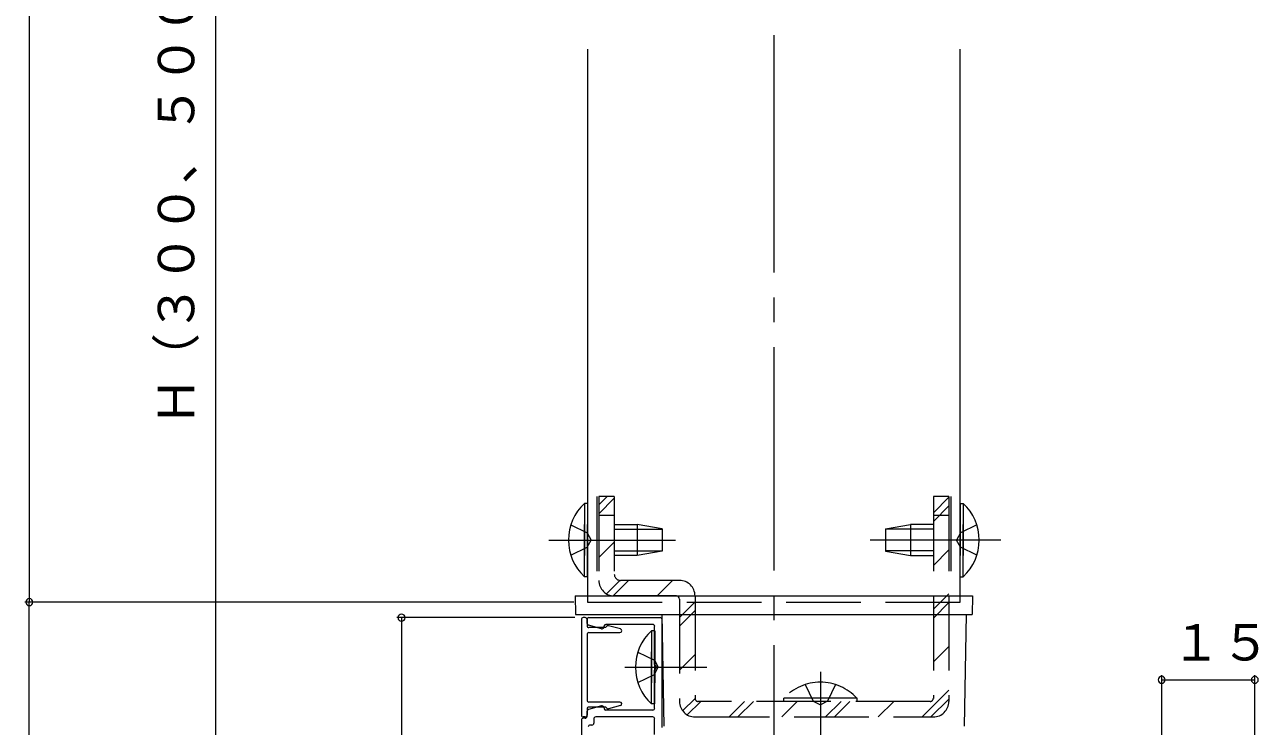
# Model space of a CAD drawing. Units: millimetres, scale not verified. Extents: x -1682 to -296, y -1188 to 1054.
# Drawn here: x -1265.1 to -1066.3, y 99.1 to 212.2 of the extents above; entities that cross this region are included whole.
import ezdxf
from ezdxf.enums import TextEntityAlignment as Align

# ---------------------------------------------------------------- set-up
doc = ezdxf.new("R2010")
doc.units = ezdxf.units.MM
doc.header["$LTSCALE"] = 4
doc.linetypes.add('CHAIN2', pattern=[12, 9, -1, 1, -1])
doc.linetypes.add('DASHED3', pattern=[4, 3, -1])
for name, color, linetype, lineweight in [('0-3_YKK_11', 7, 'Continuous', 9), ('0-4_YKK_12', 2, 'Continuous', 9), ('0-6_YKK_13', 4, 'Continuous', 9), ('0-7_YKK_D', 6, 'Continuous', 9)]:
    doc.layers.add(name, color=color, linetype=linetype, lineweight=lineweight)
doc.styles.add('ＭＳ ゴシック', font='')
doc.styles.get('ＭＳ ゴシック').set_extended_font_data('MS Gothic')

msp = doc.modelspace()

# ---------------------------------------------------------------- linework, layer by layer
at = {"layer": '0-3_YKK_11'}
for p, q in [((-1175.393, 116.324), (-1175.393, 100.924)), ((-1174.794, 116.625), (-1175.094, 116.625)), ((-1174.494, 115.688), (-1174.494, 116.324)), ((-1174.494, 116.324), (-1174.494, 115.325)), ((-1172.171, 114.835), (-1174.271, 115.398)), ((-1174.194, 116.625), (-1162.694, 116.625)), ((-1171.804, 115.048), (-1171.736, 115.302)), ((-1163.893, 115.525), (-1171.446, 115.525)), ((-1169.112, 114.804), (-1171.016, 115.314)), ((-1162.393, 98.924), (-1162.393, 116.324)), ((-1174.494, 113.925), (-1174.494, 103.324)), ((-1171.613, 115.025), (-1174.194, 115.025)), ((-1174.194, 114.224), (-1169.188, 114.224)), ((-1163.594, 109.083), (-1163.594, 115.225)), ((-1163.594, 102.025), (-1163.594, 108.166)), ((-1174.494, 101.925), (-1174.494, 100.924)), ((-1174.494, 100.725), (-1174.494, 101.562)), ((-1172.171, 102.414), (-1174.271, 101.852)), ((-1169.188, 103.025), (-1174.194, 103.025)), ((-1171.613, 102.224), (-1174.194, 102.224)), ((-1171.804, 102.202), (-1171.735, 101.947)), ((-1163.893, 101.724), (-1171.446, 101.724)), ((-1169.112, 102.445), (-1171.016, 101.935)), ((-1175.393, 100.125), (-1175.393, 65.124)), ((-1174.794, 100.624), (-1175.094, 100.624)), ((-1174.793, 100.425), (-1175.093, 100.425)), ((-1173.394, 100.324), (-1173.394, 99.625)), ((-1163.893, 100.624), (-1173.094, 100.624)), ((-1163.594, 97.824), (-1163.594, 100.324)), ((-1173.694, 99.325), (-1173.993, 99.325))]:
    msp.add_line(p, q, dxfattribs=at)
for centre, radius, start, end in [((-1175.094, 116.324), 0.3, 90, 180), ((-1174.794, 116.324), 0.3, 0, 90), ((-1174.194, 116.324), 0.3, 90, 180), ((-1174.194, 115.688), 0.3, 180, 255), ((-1174.194, 115.325), 0.3, 180, 270), ((-1171.446, 115.225), 0.3, 90, 165), ((-1171.094, 115.025), 0.3, 75.00032, 150), ((-1163.893, 115.225), 0.3, 0, 90), ((-1162.694, 116.324), 0.3, 0, 90), ((-1174.194, 113.925), 0.3, 90, 180), ((-1172.093, 115.125), 0.3, 255, 345), ((-1171.613, 115.325), 0.3, 270, 330), ((-1169.188, 114.519), 0.295, 270, 74.99791), ((-1163.394, 109.083), 0.2, 180, 246.42181), ((-1163.394, 108.166), 0.2, 113.57817, 180), ((-1163.593, 108.624), 0.3, 293.57817, 66.42181), ((-1174.194, 103.324), 0.3, 180, 270), ((-1174.194, 101.925), 0.3, 90, 180), ((-1174.194, 101.562), 0.3, 105, 180), ((-1172.093, 102.125), 0.3, 15, 105), ((-1171.446, 102.025), 0.3, 195, 270), ((-1171.613, 101.925), 0.3, 30, 90), ((-1171.094, 102.224), 0.3, 210, 284.99966), ((-1169.188, 102.73), 0.295, 285.00208, 90), ((-1163.893, 102.025), 0.3, 270, 0), ((-1175.094, 100.924), 0.3, 180, 270), ((-1175.093, 100.125), 0.3, 90, 180), ((-1174.794, 100.924), 0.3, 270, 0), ((-1174.793, 100.725), 0.3, 270, 0), ((-1173.694, 99.625), 0.3, 270, 0), ((-1173.094, 100.324), 0.3, 90, 180), ((-1163.893, 100.324), 0.3, 0, 90), ((-1173.993, 99.025), 0.3, 90, 180)]:
    msp.add_arc(centre, radius, start, end, dxfattribs=at)
at = {"layer": '0-4_YKK_12'}
for p, q in [((-1174.393, 208.209), (-1174.393, 120.125)), ((-1114.393, 120.125), (-1114.393, 208.209)), ((-1176.394, 120.125), (-1176.341, 117.125)), ((-1176.394, 120.125), (-1112.402, 120.125)), ((-1112.394, 120.125), (-1112.446, 117.125)), ((-1176.341, 117.125), (-1112.446, 117.125)), ((-1162.079, 99.116), (-1162.393, 117.125)), ((-1113.394, 117.125), (-1113.708, 99.116))]:
    msp.add_line(p, q, dxfattribs=at)
at = {"layer": '0-4_YKK_12', "linetype": 'CHAIN2'}
msp.add_line((-1144.393, 208.209), (-1144.393, -21.391), dxfattribs=at)
at = {"layer": '0-4_YKK_12', "linetype": 'DASHED3'}
for p, q in [((-1172.893, 136.124), (-1172.893, 123.224)), ((-1115.894, 136.124), (-1115.894, 123.224)), ((-1174.393, 120.125), (-1174.393, 119.124)), ((-1114.393, 119.124), (-1114.393, 120.125)), ((-1174.393, 119.124), (-1114.393, 119.124))]:
    msp.add_line(p, q, dxfattribs=at)
at = {"layer": '0-6_YKK_13', "linetype": 'DASHED3'}
for p, q in [((-1172.593, 134.784), (-1171.253, 136.124)), ((-1170.093, 136.124), (-1172.593, 136.124)), ((-1172.593, 136.124), (-1172.593, 122.625)), ((-1172.593, 133.37), (-1170.093, 135.87)), ((-1170.093, 136.124), (-1170.093, 123.624)), ((-1116.194, 136.124), (-1118.694, 136.124)), ((-1118.694, 136.124), (-1118.694, 120.125)), ((-1118.694, 133.53), (-1116.194, 136.03)), ((-1116.194, 136.124), (-1116.194, 120.125)), ((-1118.694, 132.116), (-1116.194, 134.616)), ((-1177.11, 131.574), (-1174.445, 130.274)), ((-1172.593, 133.124), (-1170.093, 133.124)), ((-1170.093, 131.624), (-1166.394, 131.624)), ((-1162.393, 130.925), (-1166.394, 131.624)), ((-1166.394, 131.624), (-1166.394, 126.624)), ((-1126.393, 130.925), (-1122.394, 131.624)), ((-1118.694, 131.624), (-1122.394, 131.624)), ((-1122.394, 131.624), (-1122.394, 126.624)), ((-1118.694, 133.124), (-1116.194, 133.124)), ((-1111.677, 131.574), (-1114.342, 130.274)), ((-1174.445, 130.274), (-1173.833, 129.124)), ((-1170.093, 130.874), (-1162.393, 130.874)), ((-1162.393, 130.925), (-1162.393, 127.324)), ((-1126.393, 130.925), (-1126.393, 127.324)), ((-1118.694, 130.874), (-1126.393, 130.874)), ((-1114.342, 130.274), (-1114.954, 129.124)), ((-1177.11, 126.675), (-1174.445, 127.974)), ((-1174.445, 127.974), (-1173.833, 129.124)), ((-1172.593, 126.299), (-1170.093, 128.799)), ((-1170.093, 127.375), (-1162.393, 127.375)), ((-1162.393, 127.324), (-1166.394, 126.624)), ((-1118.694, 127.375), (-1126.393, 127.375)), ((-1126.393, 127.324), (-1122.394, 126.624)), ((-1118.694, 125.045), (-1116.194, 127.545)), ((-1114.342, 127.974), (-1114.954, 129.124)), ((-1111.677, 126.675), (-1114.342, 127.974)), ((-1166.394, 126.624), (-1170.093, 126.624)), ((-1122.394, 126.624), (-1118.694, 126.624)), ((-1171.355, 120.466), (-1169.192, 122.629)), ((-1170.276, 120.131), (-1167.783, 122.625)), ((-1159.594, 122.625), (-1169.093, 122.625)), ((-1163.212, 120.125), (-1160.712, 122.625)), ((-1159.594, 119.625), (-1159.594, 103.124)), ((-1157.094, 120.125), (-1157.094, 103.625)), ((-1118.694, 117.974), (-1116.194, 120.474)), ((-1118.694, 120.125), (-1118.694, 103.625)), ((-1116.194, 120.125), (-1116.194, 103.124)), ((-1159.594, 116.672), (-1157.094, 119.172)), ((-1159.594, 115.258), (-1157.094, 117.758)), ((-1118.694, 116.56), (-1116.194, 119.06)), ((-1118.694, 109.488), (-1116.194, 111.988)), ((-1166.31, 111.074), (-1163.645, 109.775)), ((-1163.645, 109.775), (-1163.033, 108.624)), ((-1159.594, 108.186), (-1157.094, 110.686)), ((-1166.31, 106.174), (-1163.645, 107.474)), ((-1163.645, 107.474), (-1163.033, 108.624)), ((-1139.344, 105.841), (-1138.044, 103.176)), ((-1159.09, 101.619), (-1157.093, 103.615)), ((-1130.993, 103.636), (-1142.794, 103.636)), ((-1120.486, 100.624), (-1116.194, 104.917)), ((-1119.072, 100.624), (-1116.194, 103.503)), ((-1158.338, 100.956), (-1156.17, 103.124)), ((-1119.193, 103.124), (-1156.594, 103.124)), ((-1151.599, 100.624), (-1149.099, 103.124)), ((-1150.185, 100.624), (-1147.685, 103.124)), ((-1143.114, 100.624), (-1140.614, 103.124)), ((-1138.044, 103.176), (-1136.893, 102.564)), ((-1136.043, 100.624), (-1133.543, 103.124)), ((-1134.628, 100.624), (-1132.128, 103.124)), ((-1127.557, 100.624), (-1125.057, 103.124)), ((-1157.094, 100.624), (-1118.694, 100.624))]:
    msp.add_line(p, q, dxfattribs=at)
at = {"layer": '0-6_YKK_13'}
for p, q in [((-1174.394, 135.025), (-1174.905, 135.025)), ((-1174.905, 135.025), (-1174.905, 126.624)), ((-1174.394, 135.025), (-1174.394, 126.624)), ((-1114.393, 135.025), (-1113.882, 135.025)), ((-1114.393, 135.025), (-1114.393, 126.624)), ((-1113.882, 135.025), (-1113.882, 126.624)), ((-1174.905, 123.224), (-1174.905, 131.624)), ((-1174.394, 123.224), (-1174.394, 131.624)), ((-1114.393, 123.224), (-1114.393, 131.624)), ((-1113.882, 123.224), (-1113.882, 131.624)), ((-1174.394, 123.224), (-1174.905, 123.224)), ((-1114.393, 123.224), (-1113.882, 123.224)), ((-1160.093, 120.125), (-1170.093, 120.125)), ((-1163.593, 114.525), (-1164.105, 114.525)), ((-1164.105, 114.525), (-1164.105, 106.125)), ((-1163.593, 114.525), (-1163.593, 106.125)), ((-1164.105, 102.725), (-1164.105, 111.125)), ((-1163.593, 102.725), (-1163.593, 111.125)), ((-1142.794, 103.124), (-1142.794, 103.636)), ((-1130.993, 103.124), (-1130.993, 103.636)), ((-1163.593, 102.725), (-1164.105, 102.725))]:
    msp.add_line(p, q, dxfattribs=at)
at = {"layer": '0-6_YKK_13', "linetype": 'CHAIN2'}
for p, q in [((-1180.666, 129.124), (-1160.252, 129.124)), ((-1107.802, 129.124), (-1128.855, 129.124)), ((-1168.383, 108.624), (-1155.191, 108.624)), ((-1136.893, 107.872), (-1136.893, 86.013))]:
    msp.add_line(p, q, dxfattribs=at)
at = {"layer": '0-6_YKK_13', "linetype": 'DASHED3'}
msp.add_lwpolyline([(-1134.443, 105.841), (-1135.743, 103.176), (-1136.893, 102.564)], dxfattribs=at)
at = {"layer": '0-6_YKK_13'}
for centre, radius, start, end in [((-1169.476, 129.124), 8.017, 132.61678, 227.38321), ((-1119.311, 129.124), 8.017, 312.61678, 47.38321), ((-1160.093, 119.625), 0.5, 0, 90), ((-1158.676, 108.624), 8.017, 132.61678, 227.38321)]:
    msp.add_arc(centre, radius, start, end, dxfattribs=at)
at = {"layer": '0-6_YKK_13', "linetype": 'DASHED3'}
for centre, radius, start, end in [((-1169.093, 123.624), 1, 180, 270), ((-1170.093, 122.625), 2.5, 180, 270), ((-1159.594, 120.125), 2.5, 0, 90), ((-1136.893, 98.207), 8.017, 42.6167, 137.38329), ((-1156.594, 103.625), 0.5, 180, 270), ((-1119.193, 103.625), 0.5, 270, 0), ((-1157.094, 103.124), 2.5, 180, 270), ((-1118.694, 103.124), 2.5, 270, 0)]:
    msp.add_arc(centre, radius, start, end, dxfattribs=at)
at = {"layer": '0-7_YKK_D'}
for p, q in [((-1264.348, 604.123), (-1264.348, 119.124)), ((-1234.363, 321.625), (-1234.363, 21.625)), ((-1144.393, 210.458), (-1144.393, 198.796)), ((-1176.642, 119.124), (-1265.098, 119.124)), ((-1264.348, 21.625), (-1264.348, 119.124)), ((-1176.442, 116.625), (-1205.128, 116.625)), ((-1204.378, 116.625), (-1204.378, 21.625)), ((-1081.894, 68.373), (-1081.894, 107.359)), ((-1066.894, 68.373), (-1066.894, 107.359)), ((-1081.894, 106.609), (-1066.894, 106.609))]:
    msp.add_line(p, q, dxfattribs=at)
for centre, start, end in [((-1264.348, 119.124), 0, 180), ((-1264.348, 119.124), 0, 180), ((-1264.348, 119.124), 180, 0), ((-1264.348, 119.124), 180, 0), ((-1204.378, 116.625), 0, 180), ((-1204.378, 116.625), 180, 0), ((-1081.894, 106.609), 0, 180), ((-1081.894, 106.609), 180, 0), ((-1066.894, 106.609), 0, 180), ((-1066.894, 106.609), 180, 0)]:
    msp.add_arc(centre, 0.562, start, end, dxfattribs=at)

# ---------------------------------------------------------------- texts
at = {"layer": '0-7_YKK_D', "color": 4, "style": 'ＭＳ ゴシック'}
for s, p in [('（３００、５００）', (-1236.013, 154.482)), ('Ｈ', (-1236.013, 147.464))]:
    msp.add_text(s, height=5.865, rotation=90, dxfattribs=at).set_placement(p, align=Align.BOTTOM_LEFT)
msp.add_text('１５', height=5.865, dxfattribs=at).set_placement((-1080.363, 107.959), align=Align.BOTTOM_LEFT)

doc.saveas('drawing.dxf')
